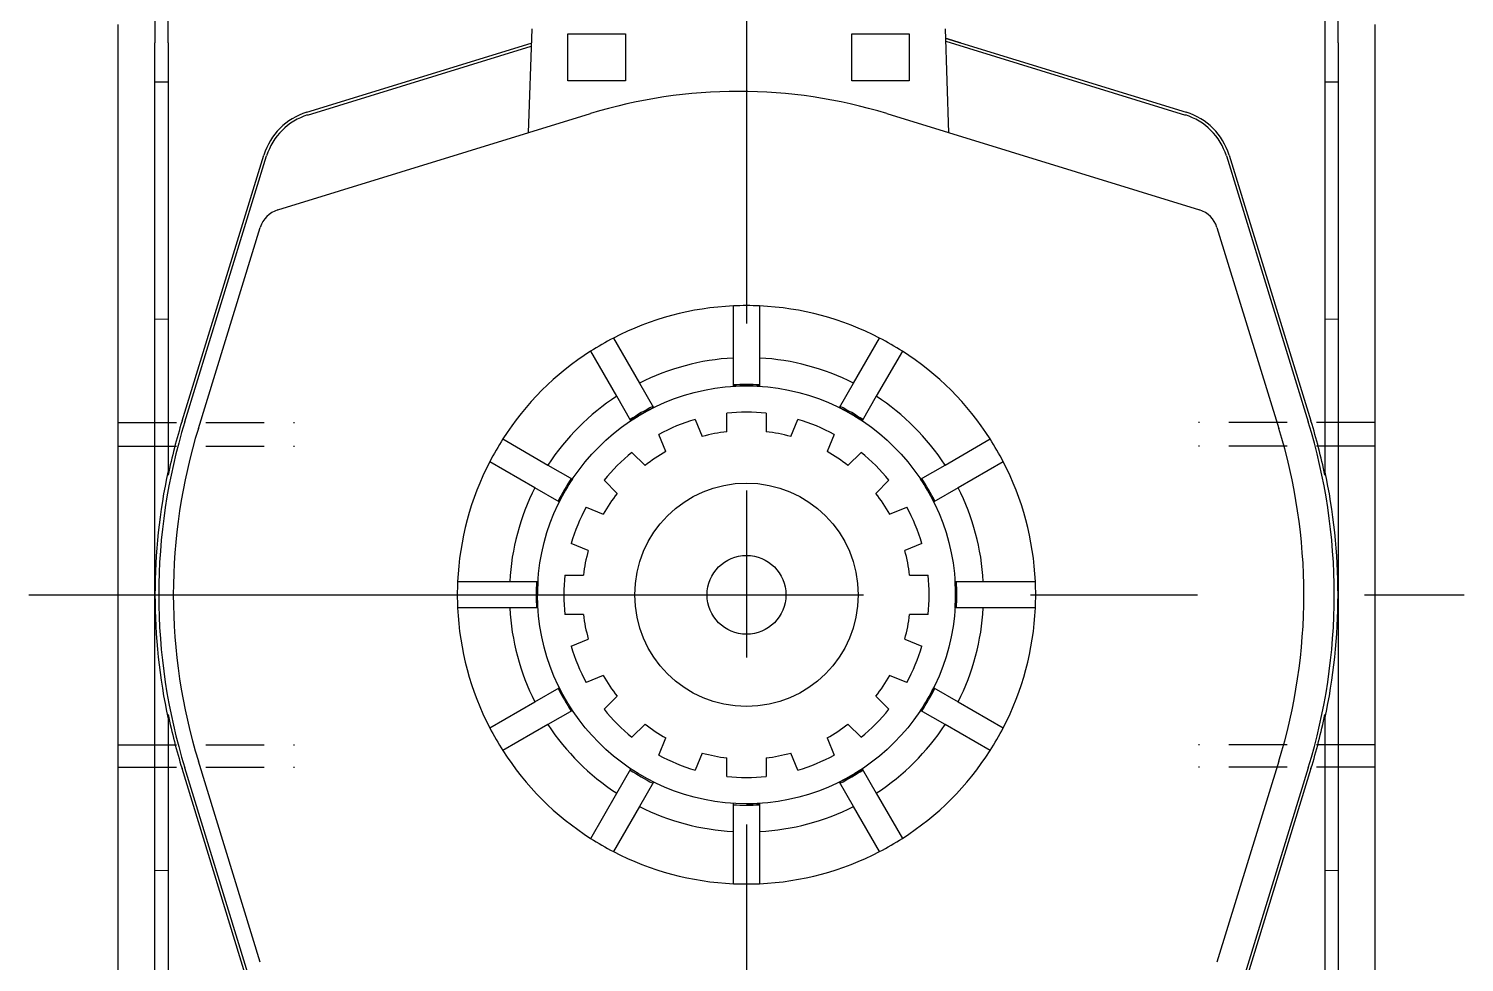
# Model space of a CAD drawing. Extents: x 55 to 320, y 62 to 485.
# Drawn here: x 57 to 111.6, y 428.5 to 464 of the extents above; entities that cross this region are included whole.
import ezdxf

# ---------------------------------------------------------------- set-up
doc = ezdxf.new("R2010")
doc.units = 0
doc.header["$MEASUREMENT"] = 0
doc.linetypes.add('CENTER', pattern=[50.8, 31.75, -6.35, 6.35, -6.35])
doc.linetypes.add('HIDDEN', pattern=[9.525, 6.35, -3.175])
doc.layers.get('0').update_dxf_attribs({"linetype": 'CONTINUOUS'})
doc.layers.add('FR_QBM1_G14_40U', color=7, linetype='CONTINUOUS')

msp = doc.modelspace()

# ---------------------------------------------------------------- linework, layer by layer
at = {"linetype": 'CENTER'}
for p, q in [((84.279, 484.577), (84.279, 415.781)), ((56.978, 442.511), (111.579, 442.511))]:
    msp.add_line(p, q, dxfattribs=at)
at = {"color": 5, "linetype": 'HIDDEN', "ltscale": 0.35}
for p, q in [((60.379, 449.067), (67.088, 449.067)), ((108.179, 449.067), (101.47, 449.067)), ((60.379, 448.167), (67.088, 448.167)), ((108.179, 448.167), (101.47, 448.167)), ((60.379, 436.809), (67.088, 436.809)), ((108.179, 436.809), (101.47, 436.809)), ((60.379, 435.954), (67.088, 435.954)), ((108.179, 435.954), (101.47, 435.954))]:
    msp.add_line(p, q, dxfattribs=at)
at = {"layer": 'FR_QBM1_G14_40U', "color": 5, "linetype": 'Continuous'}
for p, q in [((61.779, 465.011), (61.779, 463.511)), ((62.279, 463.511), (62.279, 465.011)), ((106.279, 465.011), (106.279, 463.511)), ((106.779, 463.511), (106.779, 465.011)), ((60.379, 463.5), (60.379, 464.2)), ((108.179, 464.2), (108.179, 463.5)), ((76.112, 464.043), (75.981, 460.085)), ((77.486, 462.067), (77.486, 463.854)), ((77.486, 463.854), (79.672, 463.854)), ((79.672, 463.854), (79.672, 462.067)), ((88.286, 463.854), (90.472, 463.854)), ((88.286, 462.067), (88.286, 463.854)), ((90.472, 463.854), (90.472, 462.067)), ((91.977, 460.085), (91.846, 464.043)), ((91.862, 463.566), (100.972, 460.761)), ((60.379, 421.521), (60.379, 463.5)), ((61.779, 421.51), (61.779, 463.511)), ((62.279, 463.511), (62.279, 447.058)), ((67.554, 460.866), (76.094, 463.496)), ((67.586, 460.761), (76.09, 463.38)), ((92.417, 463.511), (101.004, 460.866)), ((106.279, 463.511), (106.279, 447.058)), ((106.779, 463.511), (106.779, 421.51)), ((108.179, 463.5), (108.179, 421.521)), ((62.279, 462.011), (61.779, 462.011)), ((79.672, 462.067), (77.486, 462.067)), ((90.472, 462.067), (88.286, 462.067)), ((106.779, 462.011), (106.279, 462.011)), ((66.448, 457.15), (78.343, 460.813)), ((89.614, 460.813), (101.51, 457.15)), ((62.809, 449.122), (65.923, 459.236)), ((62.914, 449.089), (66.028, 459.204)), ((102.53, 459.204), (105.644, 449.089)), ((102.635, 459.236), (105.749, 449.122)), ((63.431, 448.838), (65.787, 456.488)), ((102.171, 456.488), (104.527, 448.838)), ((83.779, 451.518), (83.779, 453.499)), ((84.779, 453.499), (84.779, 451.518)), ((61.779, 453.011), (62.279, 452.993)), ((106.279, 452.993), (106.779, 453.011)), ((79.218, 452.277), (80.208, 450.561)), ((88.35, 450.561), (89.34, 452.277)), ((79.342, 450.061), (78.352, 451.777)), ((90.206, 451.777), (89.216, 450.061)), ((83.779, 450.445), (83.779, 451.518)), ((84.779, 451.518), (84.779, 450.445)), ((80.208, 450.561), (80.745, 449.632)), ((87.813, 449.632), (88.35, 450.561)), ((79.879, 449.132), (79.342, 450.061)), ((89.216, 450.061), (88.679, 449.132)), ((83.529, 448.715), (83.529, 449.42)), ((85.029, 449.42), (85.029, 448.715)), ((82.328, 449.181), (82.597, 448.53)), ((85.961, 448.53), (86.23, 449.181)), ((75.013, 448.438), (76.728, 447.447)), ((81.212, 447.956), (80.942, 448.607)), ((87.616, 448.607), (87.346, 447.956)), ((91.829, 447.447), (93.545, 448.438)), ((79.924, 447.927), (80.422, 447.428)), ((88.136, 447.428), (88.634, 447.927)), ((76.228, 446.581), (74.513, 447.572)), ((76.728, 447.447), (77.658, 446.911)), ((90.9, 446.911), (91.829, 447.447)), ((94.045, 447.572), (92.329, 446.581)), ((79.361, 446.368), (78.863, 446.866)), ((89.695, 446.866), (89.197, 446.368)), ((77.158, 446.045), (76.228, 446.581)), ((92.329, 446.581), (91.4, 446.045)), ((78.183, 445.848), (78.833, 445.578)), ((89.724, 445.578), (90.375, 445.848)), ((78.259, 444.192), (77.608, 444.462)), ((90.949, 444.462), (90.298, 444.192)), ((73.29, 443.011), (75.272, 443.011)), ((75.272, 443.011), (76.345, 443.011)), ((77.37, 443.261), (78.074, 443.261)), ((90.484, 443.261), (91.188, 443.261)), ((92.213, 443.011), (93.286, 443.011)), ((93.286, 443.011), (95.268, 443.011)), ((75.272, 442.011), (73.29, 442.011)), ((76.345, 442.011), (75.272, 442.011)), ((78.074, 441.761), (77.37, 441.761)), ((91.188, 441.761), (90.484, 441.761)), ((93.286, 442.011), (92.213, 442.011)), ((95.268, 442.011), (93.286, 442.011)), ((77.608, 440.559), (78.259, 440.829)), ((90.298, 440.829), (90.949, 440.559)), ((78.833, 439.443), (78.183, 439.173)), ((90.375, 439.173), (89.724, 439.443)), ((76.228, 438.44), (77.158, 438.976)), ((78.863, 438.155), (79.361, 438.653)), ((89.197, 438.653), (89.695, 438.155)), ((91.4, 438.976), (92.329, 438.44)), ((62.279, 437.963), (62.279, 421.511)), ((74.513, 437.449), (76.228, 438.44)), ((77.658, 438.11), (76.728, 437.574)), ((91.829, 437.574), (90.9, 438.11)), ((92.329, 438.44), (94.045, 437.449)), ((106.279, 437.963), (106.279, 421.511)), ((76.728, 437.574), (75.013, 436.583)), ((80.422, 437.593), (79.924, 437.094)), ((88.634, 437.094), (88.136, 437.593)), ((93.545, 436.583), (91.829, 437.574)), ((80.942, 436.414), (81.212, 437.065)), ((87.346, 437.065), (87.616, 436.414)), ((82.597, 436.491), (82.328, 435.84)), ((83.529, 435.601), (83.529, 436.306)), ((85.029, 436.306), (85.029, 435.601)), ((86.23, 435.84), (85.961, 436.491)), ((65.923, 425.785), (62.809, 435.899)), ((66.028, 425.817), (62.914, 435.932)), ((65.787, 428.533), (63.431, 436.184)), ((79.342, 434.96), (79.879, 435.889)), ((88.679, 435.889), (89.216, 434.96)), ((104.527, 436.184), (102.171, 428.533)), ((105.644, 435.932), (102.53, 425.817)), ((105.749, 435.899), (102.635, 425.785)), ((80.745, 435.389), (80.208, 434.46)), ((88.35, 434.46), (87.813, 435.389)), ((78.352, 433.244), (79.342, 434.96)), ((89.216, 434.96), (90.206, 433.244)), ((80.208, 434.46), (79.218, 432.744)), ((83.779, 433.503), (83.779, 434.576)), ((84.779, 434.576), (84.779, 433.503)), ((89.34, 432.744), (88.35, 434.46)), ((83.779, 431.522), (83.779, 433.503)), ((84.779, 433.503), (84.779, 431.522)), ((62.279, 432.028), (61.779, 432.011)), ((106.779, 432.011), (106.279, 432.028))]:
    msp.add_line(p, q, dxfattribs=at)
msp.add_polyline3d([(91.858, 463.683, 0), (91.863, 463.682, 0), (91.867, 463.68, 0), (91.871, 463.679, 0), (91.876, 463.677, 0), (91.88, 463.676, 0), (91.884, 463.675, 0), (91.889, 463.673, 0), (91.893, 463.672, 0), (91.897, 463.671, 0), (91.902, 463.669, 0), (91.906, 463.668, 0), (91.91, 463.667, 0), (91.915, 463.665, 0), (91.919, 463.664, 0), (91.924, 463.663, 0), (91.928, 463.661, 0), (91.932, 463.66, 0), (91.937, 463.659, 0), (91.941, 463.657, 0), (91.945, 463.656, 0), (91.95, 463.655, 0), (91.954, 463.653, 0), (91.958, 463.652, 0), (91.963, 463.651, 0), (91.967, 463.649, 0), (91.971, 463.648, 0), (91.976, 463.647, 0), (91.98, 463.645, 0), (91.984, 463.644, 0), (91.989, 463.643, 0), (91.993, 463.641, 0), (91.998, 463.64, 0), (92.002, 463.639, 0), (92.006, 463.637, 0), (92.011, 463.636, 0), (92.015, 463.635, 0), (92.019, 463.633, 0), (92.024, 463.632, 0), (92.028, 463.63, 0), (92.032, 463.629, 0), (92.037, 463.628, 0), (92.041, 463.626, 0), (92.046, 463.625, 0), (92.05, 463.624, 0), (92.054, 463.622, 0), (92.059, 463.621, 0), (92.063, 463.62, 0), (92.067, 463.618, 0), (92.072, 463.617, 0), (92.076, 463.616, 0), (92.081, 463.614, 0), (92.085, 463.613, 0), (92.089, 463.612, 0), (92.094, 463.61, 0), (92.098, 463.609, 0), (92.102, 463.608, 0), (92.107, 463.606, 0), (92.111, 463.605, 0), (92.115, 463.604, 0), (92.12, 463.602, 0), (92.124, 463.601, 0), (92.129, 463.6, 0), (92.133, 463.598, 0), (92.137, 463.597, 0), (92.142, 463.595, 0), (92.146, 463.594, 0), (92.15, 463.593, 0), (92.155, 463.591, 0), (92.159, 463.59, 0), (92.163, 463.589, 0), (92.168, 463.587, 0), (92.172, 463.586, 0), (92.177, 463.585, 0), (92.181, 463.583, 0), (92.185, 463.582, 0), (92.19, 463.581, 0), (92.194, 463.579, 0), (92.198, 463.578, 0), (92.203, 463.577, 0), (92.207, 463.575, 0), (92.212, 463.574, 0), (92.216, 463.573, 0), (92.22, 463.571, 0), (92.225, 463.57, 0), (92.229, 463.569, 0), (92.234, 463.567, 0), (92.238, 463.566, 0), (92.242, 463.564, 0), (92.247, 463.563, 0), (92.251, 463.562, 0), (92.255, 463.56, 0), (92.26, 463.559, 0), (92.264, 463.558, 0), (92.269, 463.556, 0), (92.273, 463.555, 0), (92.277, 463.554, 0), (92.282, 463.552, 0), (92.286, 463.551, 0), (92.29, 463.55, 0), (92.295, 463.548, 0), (92.299, 463.547, 0), (92.303, 463.546, 0), (92.308, 463.544, 0), (92.312, 463.543, 0), (92.317, 463.542, 0), (92.321, 463.54, 0), (92.325, 463.539, 0), (92.33, 463.538, 0), (92.334, 463.536, 0), (92.339, 463.535, 0), (92.343, 463.533, 0), (92.347, 463.532, 0), (92.352, 463.531, 0), (92.356, 463.529, 0), (92.361, 463.528, 0), (92.365, 463.527, 0), (92.369, 463.525, 0), (92.374, 463.524, 0), (92.378, 463.523, 0), (92.382, 463.521, 0), (92.387, 463.52, 0), (92.391, 463.519, 0), (92.395, 463.517, 0), (92.4, 463.516, 0), (92.404, 463.515, 0), (92.409, 463.513, 0), (92.413, 463.512, 0), (92.417, 463.511, 0)], dxfattribs=at)
for radius in [7.95, 4.25, 1.5]:
    msp.add_circle((84.279, 442.511), radius, dxfattribs=at)
for centre, radius, start, end in [((83.979, 442.511), 19.15, 72.8855, 107.1145), ((68.279, 458.511), 2.465, 107.1144, 162.8856), ((100.279, 458.511), 2.465, 17.1144, 72.8856), ((68.279, 458.511), 2.355, 107.1144, 162.8856), ((100.279, 458.511), 2.355, 17.1144, 72.8856), ((66.743, 456.194), 1, 107.1145, 162.8856), ((101.215, 456.194), 1, 17.1144, 72.8855), ((84.279, 442.511), 11, 92.6053, 117.3947), ((84.279, 442.511), 11, 87.3947, 92.6053), ((84.279, 442.511), 11, 62.6053, 87.3947), ((84.279, 442.511), 11, 117.3947, 122.6053), ((84.279, 442.511), 11, 57.3947, 62.6053), ((84.279, 442.511), 11, 122.6053, 147.3947), ((84.279, 442.511), 11, 32.6053, 57.3947), ((84.279, 442.511), 9.021, 93.1773, 116.8227), ((84.279, 442.511), 9.021, 63.1773, 86.8227), ((84.279, 442.511), 8, 86.4167, 93.5833), ((84.279, 442.511), 7.95, 86.3941, 93.6059), ((84.279, 442.511), 9.021, 123.1773, 146.8227), ((84.279, 442.511), 9.021, 33.1773, 56.8227), ((84.279, 442.511), 8, 116.4167, 123.5833), ((84.279, 442.511), 7.95, 116.3941, 123.6059), ((84.279, 442.511), 6.95, 83.8049, 96.1951), ((84.279, 442.511), 7.95, 56.3941, 63.6059), ((84.279, 442.511), 8, 56.4167, 63.5833), ((84.279, 442.511), 22.355, 162.8856, 197.1144), ((84.279, 442.511), 22.465, 162.8856, 168.321), ((83.979, 442.511), 21.5, 162.8856, 197.1144), ((84.279, 442.511), 6.95, 106.3049, 118.6951), ((84.279, 442.511), 6.95, 61.3049, 73.6951), ((83.979, 442.511), 21.5, 342.8856, 17.1144), ((84.279, 442.511), 22.355, 342.8856, 17.1144), ((84.279, 442.511), 22.465, 11.679, 17.1144), ((84.279, 442.511), 11, 147.3947, 152.6053), ((84.279, 442.511), 6.25, 96.8921, 105.6079), ((84.279, 442.511), 6.25, 74.3921, 83.1079), ((84.279, 442.511), 11, 27.3947, 32.6053), ((84.279, 442.511), 6.95, 128.8049, 141.1951), ((84.279, 442.511), 6.25, 119.3921, 128.1079), ((84.279, 442.511), 6.25, 51.8921, 60.6079), ((84.279, 442.511), 6.95, 38.8049, 51.1951), ((84.293, 442.511), 22.513, 167.9058, 192.0942), ((84.279, 442.511), 11, 152.6053, 177.3947), ((84.279, 442.511), 11, 2.6053, 27.3947), ((84.265, 442.511), 22.513, 347.9058, 12.0942), ((84.279, 442.511), 8, 146.4167, 153.5833), ((84.279, 442.511), 7.95, 146.3941, 153.6059), ((84.279, 442.511), 7.95, 26.3941, 33.6059), ((84.279, 442.511), 8, 26.4167, 33.5833), ((84.279, 442.511), 9.021, 153.1773, 176.8227), ((84.279, 442.511), 6.25, 141.8921, 150.6079), ((84.279, 442.511), 6.25, 29.3921, 38.1079), ((84.279, 442.511), 9.021, 3.1773, 26.8227), ((84.279, 442.511), 6.95, 151.3049, 163.6951), ((84.279, 442.511), 6.95, 16.3049, 28.6951), ((84.279, 442.511), 6.25, 164.3921, 173.1079), ((84.279, 442.511), 6.25, 6.8921, 15.6079), ((84.279, 442.511), 11, 177.3947, 182.6053), ((84.279, 442.511), 8, 176.4167, 183.5833), ((84.279, 442.511), 7.95, 176.3941, 180), ((84.279, 442.511), 6.95, 173.8049, 186.1951), ((84.279, 442.511), 6.95, 353.8049, 6.1951), ((84.279, 442.511), 7.95, 0, 3.6059), ((84.279, 442.511), 8, 356.4167, 3.5833), ((84.279, 442.511), 11, 357.3947, 2.6053), ((84.279, 442.511), 7.95, 356.3941, 0), ((84.279, 442.511), 11, 182.6053, 207.3947), ((84.279, 442.511), 9.021, 183.1773, 206.8227), ((84.279, 442.511), 6.25, 186.8921, 195.6079), ((84.279, 442.511), 6.25, 344.3921, 353.1079), ((84.279, 442.511), 9.021, 333.1773, 356.8227), ((84.279, 442.511), 11, 332.6053, 357.3947), ((84.279, 442.511), 6.95, 196.3049, 208.6951), ((84.279, 442.511), 6.95, 331.3049, 343.6951), ((84.279, 442.511), 6.25, 209.3921, 218.1079), ((84.279, 442.511), 6.25, 321.8921, 330.6079), ((84.279, 442.511), 8, 206.4167, 213.5833), ((84.279, 442.511), 7.95, 326.3941, 333.6059), ((84.279, 442.511), 8, 326.4167, 333.5833), ((84.279, 442.511), 22.465, 191.679, 197.1144), ((84.279, 442.511), 6.95, 218.8049, 231.1951), ((84.279, 442.511), 6.95, 308.8049, 321.1951), ((84.279, 442.511), 22.465, 342.8856, 348.321), ((84.279, 442.511), 11, 207.3947, 212.6053), ((84.279, 442.511), 9.021, 213.1773, 236.8227), ((84.279, 442.511), 6.25, 231.8921, 240.6079), ((84.279, 442.511), 6.25, 299.3921, 308.1079), ((84.279, 442.511), 9.021, 303.1773, 326.8227), ((84.279, 442.511), 11, 327.3947, 332.6053), ((84.279, 442.511), 11, 212.6053, 237.3947), ((84.279, 442.511), 6.95, 241.3049, 253.6951), ((84.279, 442.511), 6.25, 254.3921, 263.1079), ((84.279, 442.511), 6.25, 276.8921, 285.6079), ((84.279, 442.511), 6.95, 286.3049, 298.6951), ((84.279, 442.511), 11, 302.6053, 327.3947), ((84.279, 442.511), 8, 236.4167, 243.5833), ((84.279, 442.511), 7.95, 296.3941, 303.6059), ((84.279, 442.511), 8, 296.4167, 303.5833), ((84.279, 442.511), 6.95, 263.8049, 276.1951), ((84.279, 442.511), 9.021, 243.1773, 266.8227), ((84.279, 442.511), 8, 266.4167, 273.5833), ((84.279, 442.511), 7.95, 270, 273.6059), ((84.279, 442.511), 9.021, 273.1773, 296.8227), ((84.279, 442.511), 11, 237.3947, 242.6053), ((84.279, 442.511), 11, 297.3947, 302.6053), ((84.279, 442.511), 11, 242.6053, 267.3947), ((84.279, 442.511), 11, 272.6053, 297.3947), ((84.279, 442.511), 11, 267.3947, 272.6053)]:
    msp.add_arc(centre, radius, start, end, dxfattribs=at)

doc.saveas('drawing.dxf')
